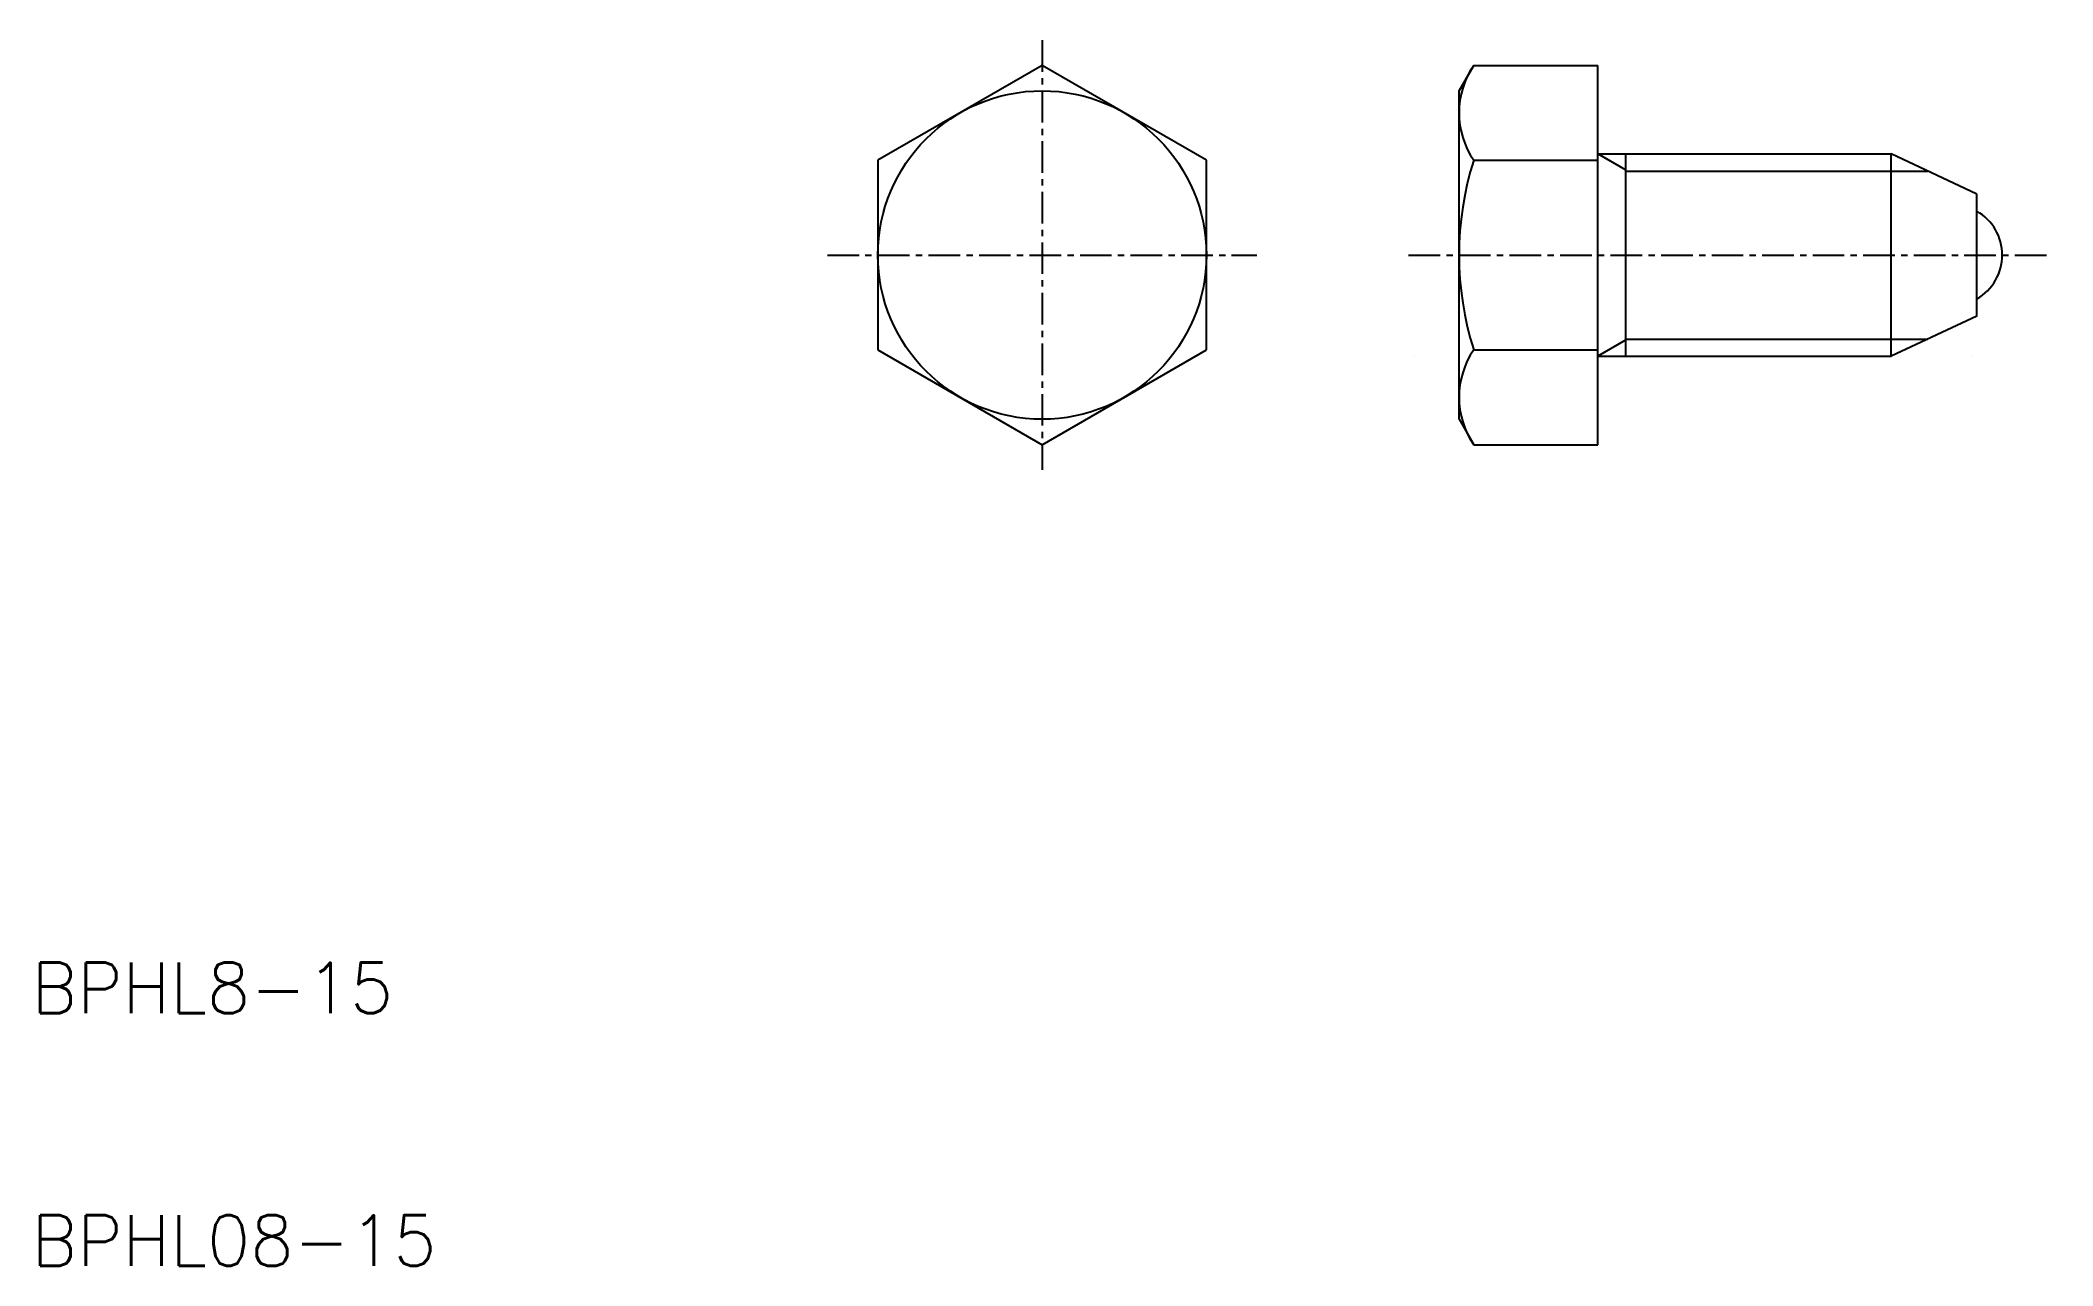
# Model space of a CAD drawing. Extents: x 10.3 to 90, y 10 to 58.5.
import ezdxf

# ---------------------------------------------------------------- set-up
doc = ezdxf.new("R2010")
doc.units = 0
doc.linetypes.add('CENTER', pattern=[2, 1.25, -0.25, 0.25, -0.25])
doc.layers.get('0').update_dxf_attribs({"linetype": 'CONTINUOUS'})
doc.layers.add('CENTER', color=1, linetype='CENTER')
doc.styles.get("Standard").update_dxf_attribs({"font": 'txt.shx'})

msp = doc.modelspace()

# ---------------------------------------------------------------- linework, layer by layer
at = {"color": 7, "linetype": 'CONTINUOUS'}
for p, q in [((50, 57.506), (43.5, 53.753)), ((56.5, 53.753), (50, 57.506)), ((66.5, 56.5), (67.081, 57.506)), ((67.081, 57.506), (72, 57.506)), ((72, 42.494), (72, 57.506)), ((66.5, 43.5), (66.5, 56.5)), ((43.5, 53.753), (43.5, 46.247)), ((56.5, 46.247), (56.5, 53.753)), ((67.081, 53.753), (72, 53.753)), ((72, 54), (83.6, 54)), ((73.083, 54), (73.083, 46)), ((83.6, 46), (83.6, 54)), ((87, 52.415), (83.6, 54)), ((87, 47.585), (87, 52.415)), ((87, 47.585), (83.6, 46)), ((43.5, 46.247), (50, 42.494)), ((50, 42.494), (56.5, 46.247)), ((67.081, 46.247), (72, 46.247)), ((64.733, 46), (64.733, 46)), ((72, 46), (83.6, 46)), ((86.825, 46), (86.825, 46)), ((66.5, 43.5), (66.5, 43.5)), ((66.5, 43.5), (67.081, 42.494)), ((67.081, 42.494), (72, 42.494))]:
    msp.add_line(p, q, dxfattribs=at)
at = {"color": 3, "linetype": 'CONTINUOUS'}
for p, q in [((73.083, 53.375), (72, 54)), ((73.083, 53.323), (85.051, 53.323)), ((73.083, 46.625), (72, 46)), ((73.083, 46.676), (85.051, 46.676))]:
    msp.add_line(p, q, dxfattribs=at)
at = {"color": 7, "linetype": 'CONTINUOUS'}
msp.add_circle((50, 50), 6.5, dxfattribs=at)
for centre, radius, start, end in [((69.822, 55.629), 3.322, 145.60828, 214.39172), ((78.919, 50), 12.419, 162.41204, 197.58796), ((86, 50), 2, 300, 60), ((69.822, 44.371), 3.322, 145.60828, 214.39172)]:
    msp.add_arc(centre, radius, start, end, dxfattribs=at)
at = {"layer": 'CENTER', "color": 1, "linetype": 'CENTER'}
for p, q in [((50, 58.5), (50, 41.5)), ((41.5, 50), (58.5, 50)), ((64.5, 50), (90, 50))]:
    msp.add_line(p, q, dxfattribs=at)

# ---------------------------------------------------------------- texts
at = {"color": 7, "linetype": 'CONTINUOUS'}
for s, p in [('BPHL8-15', (10, 20)), ('BPHL08-15', (10, 10))]:
    msp.add_text(s, height=2, dxfattribs=at).set_placement(p)

doc.saveas('drawing.dxf')
